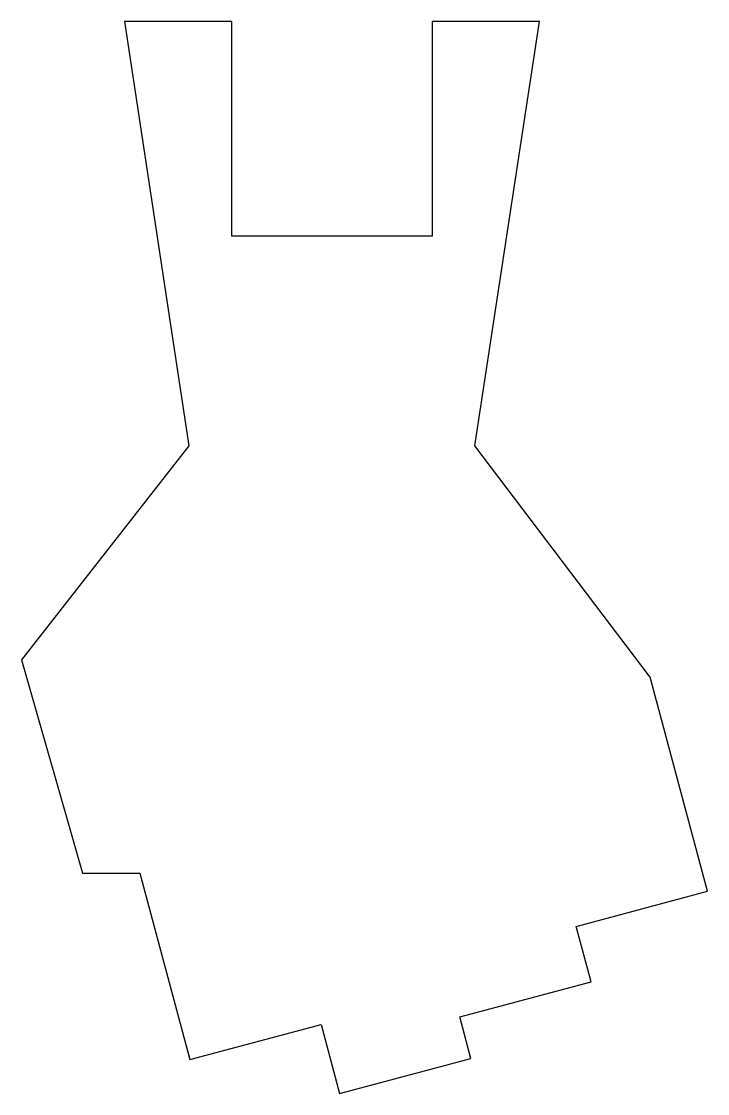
# Model space of a CAD drawing. Extents: x 23.9 to 33.5, y -32.2 to -17.2.
import ezdxf

# ---------------------------------------------------------------- set-up
doc = ezdxf.new("R2010")
doc.units = 0
doc.layers.add('Shape2DView008', color=7, linetype='CONTINUOUS')

msp = doc.modelspace()

# ---------------------------------------------------------------- linework, layer by layer
at = {"layer": 'Shape2DView008'}
for p, q in [((26.8296, -17.1953), (25.3296, -17.1953)), ((25.3296, -17.1953), (26.2296, -23.1274)), ((26.8296, -20.1953), (26.8296, -17.1953)), ((31.1296, -17.1953), (29.6296, -17.1953)), ((29.6296, -17.1953), (29.6296, -20.1953)), ((30.2296, -23.1274), (31.1296, -17.1953)), ((29.6296, -20.1953), (26.8296, -20.1953)), ((26.2296, -23.1274), (23.8901, -26.1218)), ((32.6786, -26.362), (30.2296, -23.1274)), ((23.8901, -26.1218), (24.7446, -29.1017)), ((33.4809, -29.3563), (32.6786, -26.362)), ((24.7446, -29.1017), (25.5446, -29.1017)), ((25.5446, -29.1017), (26.2434, -31.7097)), ((31.6457, -29.8481), (33.4809, -29.3563)), ((31.8527, -30.6208), (31.6457, -29.8481)), ((30.0175, -31.1126), (31.8527, -30.6208)), ((30.1727, -31.6922), (30.0175, -31.1126)), ((26.2434, -31.7097), (28.0787, -31.218)), ((28.0787, -31.218), (28.3375, -32.1839)), ((28.3375, -32.1839), (30.1727, -31.6922))]:
    msp.add_line(p, q, dxfattribs=at)

doc.saveas('drawing.dxf')
